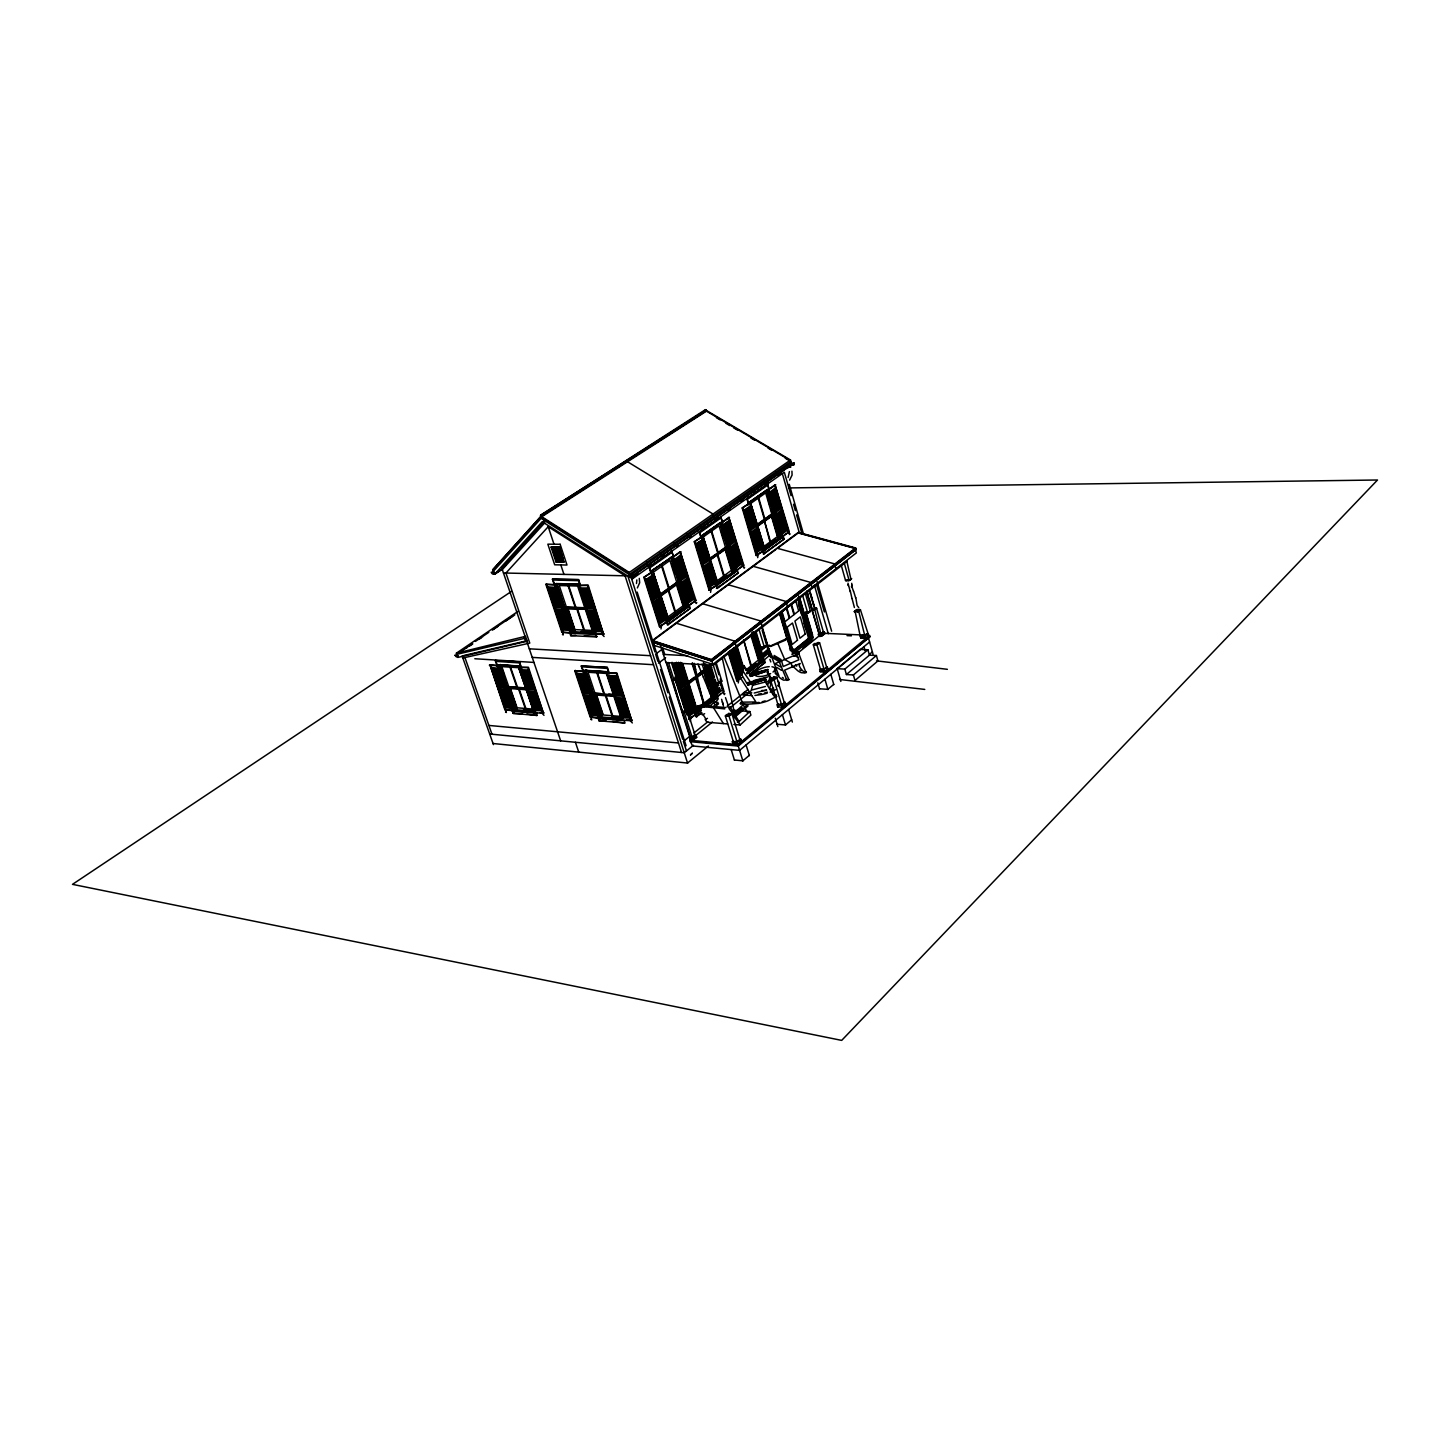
<?xml version="1.0" encoding="UTF-8"?>
<svg xmlns="http://www.w3.org/2000/svg" width="1450" height="1450" viewBox="0 0 1450 1450"><rect width="100%" height="100%" fill="white"/><g stroke="black" fill="none" stroke-linecap="round" stroke-linejoin="round"><path stroke-width="1.5" d="M777.653 704.247L777.599 706.857L782.311 707.219L785.809 704.319L785.211 702.344L781.459 704.464L777.653 704.247L777.599 706.857L778.505 706.585M810.568 603.581L809.789 601.496M818.416 634.647L818.561 633.596L824.379 632.182L824.814 633.686L821.606 636.278L818.851 636.151L818.416 634.647L821.171 634.774L824.379 632.182L823.437 631.638L824.814 633.686L822.204 633.868M689.747 738.34L695.202 735.059L696.725 737.198L693.046 740.171L690.236 739.917L689.747 738.34L692.538 738.576L696.236 735.603L693.426 735.368M809.354 599.285L809.716 601.243M812.054 609.199L810.768 604.251M855.627 597.799L853.579 591.165M847.978 583.172L850.117 591.02M678.473 689.529L678.944 690.998M612.553 721.393L624.769 723.006L624.388 720.36M609.634 718.874L598.216 718.548L599.013 720.795L624.769 723.006M595.153 630.134L596.53 636.931L593.412 625.911M596.53 636.931L570.702 635.644L569.886 633.324L581.341 633.287M526.857 714.034L537.044 715.466L536.645 712.911M515.131 710.844L512.394 711.153L513.119 713.382L537.044 715.466M771.744 680.576L769.714 688.261L774.119 694.967A2.972 2.646 15 0 1 775.496 694.749L776.439 694.967M776.838 696.435L767.811 700.876A53.306 47.922 16.9 0 1 758.785 703.377L746.188 704.283L740.334 703.703L740.914 702.289A4.404 3.915 16.5 0 1 741.766 702.162L755.903 701.963L739.047 675.754L741.893 666.275L743.941 665.641L749.722 674.141L767.811 669.519L768.083 671.803L766.941 672.093L769.877 677.259L767.829 684.944L764.875 679.742L766.017 679.452L765.763 680.412L765.491 678.092L747.257 682.732M767.811 669.519L749.451 675.084M740.334 703.703L743.342 703.087M751.807 692.81L744.539 692.484A4.35 3.879 16.5 0 0 743.705 692.611L742.871 694.967L751.789 695.565M765.219 679.053L746.967 683.693L741.421 674.178M743.669 666.583L743.941 665.641M741.947 674.957L744.176 667.362M675.392 679.814L674.993 678.799L684.436 708.597M854.394 607.496L852.056 598.542M636.496 583.516L636.84 579.909M850.498 591.836L851.966 598.542M850.244 590.893L850.353 591.963M690.454 718.819L690.889 716.971M723.532 692.484L720.143 680.993M661.726 624.624L661.001 628.956M723.387 705.86L721.629 699.317M680.231 551.653L672.274 557.543L687.463 606.444L695.982 600.409L680.231 551.653L695.347 601.913L696.199 603.508L696.779 602.548M637.366 587.939L639.668 582.755L639.269 578.351M665.858 620.473L668.015 624.787L666.764 622.304L668.722 620.854L652.5 570.339L668.722 620.854M668.015 624.787L690.2 608.402L689.493 606.009L668.396 620.836M715.14 584.241L717.224 588.446L738.322 572.841L737.107 570.484L717.551 584.64L702.489 535.123L720.233 522.653L735.295 571.826M788.129 477.539L789.398 471.612M789.597 480.131L792.081 475.093L791.936 471.159M761.939 549.641L763.987 553.918L784.069 539.056L783.417 536.808L780.825 538.022M692.194 704.084L696.181 716.753L701.945 712.856M715.176 702.308C725.145 693.263 707.546 701.51 705.407 706.44M749.795 674.685L765.129 662.469L764.494 660.185L746.678 673.597M853.452 591.219L851.875 586.616M540.759 516.726L540.723 515.04L706.15 410.078L706.458 411.147L541.774 516.726L540.723 515.04M540.379 515.566L705.498 409.607M864.689 636.84L865.433 638.254L868.623 635.626L868.079 633.704L860.231 636.133L860.774 638.054L865.433 638.254L858.599 610.831M814.936 643.329L816.169 644.126L817.329 642.586M859.216 609.399L860.412 609.725L868.079 633.704L864.889 636.351L860.231 636.133L854.974 610.704M820.156 671.658L824.162 670.426L824.832 671.93L828.168 669.175L826.736 667.072L824.017 669.266L820.356 669.048L820.156 671.658L824.832 671.93L816.966 644.942L817.691 643.999M814.048 643.818L813.323 644.761L821.044 671.386L824.688 671.604L824.035 669.302L827.606 667.217M771.146 678.509L770.385 679.506L777.889 704.501M850.298 579.638L847.434 579.928M781.55 704.772L774.064 679.742L774.826 678.745M851.005 579.529L846.873 561.368M772.089 678.002L772.433 678.944L774.88 678.183M737.18 742.491L737.724 744.213L741.385 741.186L740.751 739.156L736.854 741.403L732.341 741.766L732.957 743.796L737.724 744.213L729.06 716.228L729.857 715.194M809.716 612.118L810.441 611.175L805.366 593.63M820.845 633.813L814.737 609.308M726.16 714.904L725.362 715.938L733.247 741.385M766.434 646.283L767.213 645.304L766.162 645.558M806.091 612.516L807.233 613.223L808.357 611.809M727.121 714.379L727.429 715.394L729.93 714.614M721.031 682.134L721.828 681.119L716.228 662.922M693.046 740.171L684.364 712.675L685.161 711.678M676.262 679.198L677.059 678.183L672.039 662.306M714.977 706.676L713.726 708.071L723.405 723.586M502.153 569.361L494.595 574.309L492.638 569.904L540.542 516.689L628.684 572.877L630.17 577.535L791.754 464.381L790.504 459.994L706.349 410.459M493.181 571.499L541.086 518.375L629.228 574.562L790.957 461.589L785.229 458.218M494.595 574.309L542.191 521.71L630.17 577.535M560.661 740.841L501.772 567.983L544.276 521.076M502.316 569.578L544.819 522.743M681.536 752.496L625.077 575.795L548.209 526.713L505.941 573.04L529.776 643.093L462.84 657.992M733.736 716.209L735.077 714.995L730.238 707.165L728.933 708.47L734.787 716.3L747.493 704.627L748.001 705.969L734.479 717.406L738.412 722.154L749.813 711.515L750.901 715.104L740.153 724.964L733.881 724.456M812.181 609.816L815.063 608.42L813.885 606.825M704.627 713.708L702.253 714.832L697.722 706.077L701.419 704.972M682.461 712.186L685.361 709.902M819.576 669.719L824.035 669.302L824.832 671.93M716.536 705.624L718.548 703.776M737.361 722.082L738.648 720.868L735.803 716.191L734.479 717.406M727.592 723.931L706.911 722.227L705.153 719.454L707.473 718.348M732.268 714.759L743.651 704.338L747.493 704.627M734.534 714.632L742.146 707.564M713.146 706.857L718.04 702.434L714.27 702.144L709.485 706.458M777.798 704.211L777.001 704.881L781.731 705.226L785.211 702.344M854.974 680.503L877.921 660.928L876.416 655.527L869.42 655.164L846.401 674.54L844.842 669.103L867.916 649.781L869.42 655.164M846.401 674.54L853.397 674.975L876.416 655.527M762.791 656.506L768.319 651.884M763.081 657.629L768.953 653.007L762.192 630.406M705.353 664.1L715.829 697.867L720.36 694.043M715.829 697.867L724.094 691.541L720.197 678.908M754.217 632.689L763.298 660.674L770.476 654.639L762.156 626.744M749.306 755.377L742.835 760.815L734.407 759.999M791.664 719.762L785.483 724.946L777.109 724.257M833.732 684.382L827.841 689.33L819.522 688.786M869.565 654.258L872.393 651.884M715.285 691.251L719.635 687.608M715.647 692.447L720.016 688.804M762.102 654.186L767.612 649.564M716.01 693.626L720.378 689.982M762.446 655.346L767.956 650.724M716.318 694.768L722.481 689.91L719.889 681.536M714.179 687.699L718.548 684.056M760.706 649.528L763.461 647.226M714.542 688.877L718.91 685.252M761.051 650.688L766.579 646.084M714.923 690.073L717.822 687.644M840.837 681.409L837.176 668.668L860.285 649.401L867.916 649.781M869.601 641.969L739.609 750.357L692.592 745.971L689.765 740.298L737.851 744.666L869.638 635.299L870.018 636.641L738.286 746.079L690.218 741.693M713.074 684.128L715.992 681.717M713.436 685.324L716.354 682.896M713.817 686.502L716.717 684.092M712.331 681.754L715.249 679.343M712.711 682.95L715.611 680.521M733.899 743.506L732.957 743.796L733.011 741.113L732.341 741.766L737.089 742.201L740.751 739.156L739.699 739.047M710.482 675.809L713.418 673.398M710.862 676.987L713.781 674.576M711.225 678.183L714.143 675.772M711.606 679.379L714.524 676.969M709.376 672.22L712.312 669.809M709.757 673.416L712.675 671.006M710.119 674.612L713.037 672.202M708.017 667.997L711.298 665.604M708.524 669.592L711.805 667.199M708.633 669.827L711.569 667.435M709.014 671.024L711.932 668.631M707.709 666.819L710.645 664.426M708.379 745.989L687.536 763.044L493.036 743.506M631.819 720.759L616.903 673.036L606.227 673.054L621.706 720.161L631.819 720.759L616.359 673.452L606.227 673.054M615.706 697.341L622.104 717.877L630.134 718.112M726.414 715.72L725.362 715.938L729.06 716.228L731.942 713.908L740.442 741.476L741.385 741.186L739.844 738.993L740.442 741.476M771.436 679.271L770.385 679.506L774.064 679.742L776.819 677.513L784.903 704.609L785.809 704.319L784.323 702.181M814.356 644.525L813.323 644.761L816.966 644.942L819.594 642.821L827.279 669.447L828.168 669.175L826.736 667.072L827.279 669.447M857.911 611.737L860.412 609.725L856.787 609.598L854.286 611.61L857.911 611.737L856.714 611.411M693.481 745.264L684.255 752.749L489.683 734.008M693.517 737.271L695.819 737.488L695.202 735.059L696.725 737.198L692.937 739.79L690.236 739.917M819.214 635.861L821.461 635.97L823.944 633.94L823.437 631.638M791.899 654.421L793.513 652.826M799.331 597.618L811.257 638.58L813.232 637.239M804.152 644.96L807.65 642.151M793.241 653.896L813.196 637.837M802.883 648.096L812.852 640.066M695.003 736.074L712.476 721.991M729.93 707.89L750.882 690.998M793.911 656.197L820.718 634.647M794.546 649.654L810.061 637.094M794.673 649.89L808.683 638.653L811.021 638.761M810.568 637.112L808.393 638.381M792.189 652.754L809.644 638.707L797.826 598.016M690.399 735.803L683.403 741.439L686.448 750.973M693.897 732.993L707.872 721.737M727.103 706.277L748.073 689.384M810.985 638.761L812.906 637.221L806.037 613.549M623.464 697.722L629.862 718.33M696.181 716.753L701.147 712.802M750.701 673.289L765.129 662.469M608.474 675.283L614.927 695.982L622.938 696.145M696.834 710.699L700.441 707.963M703.721 705.226L712.494 698.393M747.674 670.299L756.048 663.792M696.29 712.149L713.509 698.465L704.464 669.338L697.504 674.739M747.221 671.676L760.326 661.254L751.734 632.653M697.522 712.258L700.966 709.503M704.356 706.766L714.741 698.556L703.467 662.414M746.768 673.036L761.54 661.327L753.039 633.161M692.466 703.939L695.764 714.397L700.604 710.301M695.764 714.397L701.202 710.482M706.168 706.531L717.804 697.359M747.384 673.706L764.494 660.185M696.145 709.467L711.479 697.305L703.377 671.223L695.402 677.422L703.576 703.576M745.554 670.263L758.386 660.094L750.683 634.502M717.877 683.639L721.828 681.119L720.777 681.355M763.389 647.733L767.213 645.304M806.744 613.531L810.441 611.175L809.39 611.447M848.141 580.87L851.694 578.623L850.661 578.894M682.569 712.53L687.246 710.391L695.819 737.488M812.272 610.142L816.549 608.221L823.944 633.94M616.232 675.591L622.684 696.344M782.039 534.162L787.785 529.975L781.604 509.748M735.694 570.938L743.796 565.192L728.842 517.396L721.303 522.979L735.694 570.938L743.796 565.192M781.55 537.171L789.289 531.697L775.043 484.808L767.902 490.118L781.55 537.171L789.289 531.697M688.804 681.482L694.024 677.422M688.533 682.116L704.029 670.099L702.126 664.028M690.889 680.92L687.898 683.258L694.242 703.431M687.445 684.037L690.925 681.337M694.405 678.636L705.842 670.589L688.46 684.092M775.732 549.604L652.736 640.737L654.222 645.395L712.874 664.354L856.334 552.921L855.083 548.444L800.309 533.546M713.164 665.369L847.144 561.222M687.971 603.309L694.314 598.669L687.463 577.644M735.875 566.714L741.566 562.31M781.423 531.86L786.824 527.673M736.183 567.874L742.219 563.47L735.712 542.844M781.749 533.038L787.151 528.851M687.463 606.444L695.982 600.409M652.301 640.519L711.406 659.605L855.591 547.955L856.026 549.532L711.896 661.182L652.862 642.259L652.301 640.519L798.334 532.404L855.591 547.955M711.533 661.164L856.026 549.532M780.046 527.147L785.465 522.979M535.195 691.342L527.691 690.943L534.416 710.518L541.883 710.717M686.883 599.684L692.882 595.044M734.806 563.107L740.497 558.721M780.39 528.326L785.809 524.157M687.264 600.898L693.263 596.276M735.168 564.304L740.859 559.918M780.734 529.504L786.136 525.317M543.478 713.255L528.452 667.29L518.502 667.326L534.107 712.729L543.478 713.255L527.891 667.689L518.502 667.326M687.644 602.131L693.644 597.491M735.513 565.518L741.222 561.114M781.079 530.682L786.48 526.495M779.013 523.595L784.432 519.444M685.741 596.004L691.759 591.382M534.107 712.729L518.846 666.003L499.09 664.752L514.841 711.062M733.718 559.501L739.428 555.114M779.357 524.773L784.776 520.623M686.122 597.219L692.139 592.597M734.081 560.697L739.79 556.329M779.701 525.951L785.121 521.801M686.502 598.451L692.52 593.829M734.443 561.911L740.134 557.525M621.905 719.562L601.297 717.804L585.836 670.607M600.862 718.366L585.256 670.299L606.535 671.676L622.358 719.979L606.245 671.876L585.673 670.734L586.688 669.991M673.126 680.666L677.059 678.183L675.283 678.074M777.998 520.043L783.417 515.892M684.599 592.325L690.617 587.703M732.631 555.894L738.34 551.526M778.342 521.239L783.761 517.07M690.998 588.936L684.98 593.539L688.079 604.143M732.993 557.09L738.702 552.722M778.668 522.417L784.106 518.266M685.361 594.772L691.378 590.15M733.356 558.304L739.065 553.918M731.199 551.072L736.908 546.704M776.964 516.49L782.402 512.357M683.457 588.627L689.493 584.042M731.543 552.269L737.271 547.901M777.309 517.686L782.728 513.536M683.838 589.86L689.874 585.256M731.906 553.483L737.633 549.115M777.653 518.864L783.072 514.714M684.219 591.092L690.236 586.489M732.268 554.679L737.996 550.311M730.111 547.447L736.056 542.844M682.316 584.948L688.351 580.344M730.474 548.644L736.201 544.294M776.276 514.134L781.949 509.748M682.696 586.162L688.732 581.577M730.836 549.858L736.546 545.508M776.62 515.312L782.058 511.179M683.077 587.395L689.112 582.809M599.013 720.795L606.118 720.849M535.159 691.07L541.611 710.917M680.92 580.58L687.318 576.013L680.431 554.824M729.187 544.403L734.933 540.053M775.061 509.947L780.517 505.832M681.554 582.483L687.826 577.644M729.513 545.581L735.585 541.231L729.024 520.459M775.406 511.143L780.843 507.011M681.935 583.716L687.971 579.13M775.696 512.303L781.496 508.171L775.261 487.798M603.581 634.303L588.192 585.111L577.463 585.474L593.431 634.049L603.581 634.303L587.631 585.51L577.463 585.474M679.832 576.901L685.886 572.333M728.099 540.759L733.845 536.428M774.028 506.394L779.484 502.28M680.213 578.133L686.267 573.566M728.462 541.974L734.207 537.642M774.373 507.573L779.828 503.458M520.659 669.483L527.166 689.403L534.633 689.548M680.594 579.384L686.629 574.798M728.824 543.188L734.57 538.856M774.717 508.769L780.173 504.654M658.481 663.176L665.623 657.774M678.673 573.203L684.744 568.654M727.012 537.134L732.757 532.803M587.214 610.486L593.811 631.656L601.859 631.62M772.995 502.824L778.451 498.709M679.053 574.436L685.125 569.886M727.374 538.349L733.12 534.017M773.339 504.02L778.795 499.906M679.434 575.668L685.506 571.119M727.737 539.563L733.482 535.231M773.684 505.198L779.139 501.084M677.531 569.487L683.603 564.938M725.924 533.491L731.67 529.178M771.962 499.253L777.418 495.157M593.431 634.049L604.124 633.886M677.911 570.72L683.983 566.171M726.287 534.706L732.033 530.392M772.306 500.449L777.762 496.335M678.292 571.971L684.364 567.403M726.649 535.92L732.395 531.606M772.651 501.627L778.106 497.531M676.371 565.772L682.442 561.241M724.837 529.848L730.601 525.534M770.929 495.664L776.384 491.586M676.751 567.022L682.823 562.473M725.199 531.062L730.963 526.749M771.273 496.861L776.729 492.782M677.15 568.255L683.204 563.706M725.562 532.277L731.326 527.963M771.618 498.057L777.073 493.961M662.777 648.784L655.599 654.149L657.901 661.363M675.211 562.056L681.301 557.525M723.731 526.205L729.513 521.909M769.877 492.094L775.605 487.78M675.609 563.289L681.681 558.757M724.094 527.419L729.876 523.124M770.222 493.29L775.714 489.194M675.99 564.539L682.062 560.008M724.474 528.634L730.238 524.32M770.566 494.486L776.058 490.39M721.303 522.979L729.531 517.378M674.449 559.573L680.775 554.824M767.902 490.118L775.75 484.771M527.854 669.755L534.361 689.747M674.83 560.806L680.92 556.293M723.26 524.755L729.386 520.459M723.369 524.972L729.151 520.695M652.862 642.259L711.823 660.946M672.274 557.543L680.938 551.653M798.189 532.984L777.472 548.336L834.892 563.959L835.001 565.554M688.696 719.109L698.084 712.729L682.769 663.774M698.084 712.729L689.348 719.182L671.803 663.719M579.746 587.739L586.398 609.054L594.464 608.964M586.924 610.704L594.989 610.613M668.577 620.219L686.339 607.151L670.824 557.815M717.732 584.042L734.606 571.608L719.871 523.232M764.44 549.641L780.517 537.823L766.506 490.372M702.489 535.123L717.877 584.64L716.01 586.018L737.633 570.539M765.056 549.949L756.229 555.531L742.183 507.971L750.484 502.516L765.056 549.949L749.994 501.646L764.603 550.221L762.827 551.544L783.417 536.808M667.29 622.376L689.493 606.009M586.869 682.841L581.287 666.003L607.369 667.417L609.453 673.779M667.199 624.751L690.2 608.402M716.409 588.428L738.304 572.877M763.189 553.9L784.051 539.11M682.787 711.859L679.688 703.431M688.587 713.654L695.293 708.706M737.361 677.821L740.896 675.501M688.967 714.85L695.674 709.902M728.48 653.642L736.781 680.847L740.116 678.401M689.294 715.992L696.326 711.08L688.007 685.669M736.781 680.847L742.436 677.222M718.167 580.054L731.398 570.357L724.909 548.771M763.062 547.103L777.381 536.591L771.219 515.421L766.017 519.154M669.882 617.519L684.092 607.061L686.339 607.151M718.692 581.486L727.302 575.287M763.842 548.299L776.493 539.11M768.536 545.327L771.853 542.88M667.344 620.165L685.107 607.097L677.947 584.042M716.499 584.006L733.392 571.59L725.979 546.904L719.164 551.816M763.226 549.623L779.284 537.805L770.82 508.678M687.064 708.851L693.789 703.921M735.984 673.162L742.382 668.468M687.445 710.047L694.169 705.117M736.346 674.341L742.744 669.646M687.826 711.261L694.55 706.313M736.709 675.519L741.512 671.984M688.206 712.457L694.931 707.509M737.071 676.697L741.856 673.162M685.941 705.262L692.665 700.332M734.914 669.628L741.312 664.952M686.321 706.458L693.046 701.528M735.277 670.806L741.675 666.112M686.702 707.654L693.426 702.724M735.621 671.984L742.037 667.29M684.418 700.441L691.161 695.529M733.464 664.916L739.881 660.239M684.799 701.655L691.541 696.743M733.827 666.094L740.243 661.418M685.179 702.851L691.904 697.939M734.189 667.272L740.606 662.596M685.56 704.048L692.284 699.136M734.552 668.45L740.968 663.774M513.173 713.4L522.526 713.672M581.287 666.003L607.369 667.417M682.896 695.638L689.638 690.726M732.033 660.203L738.449 655.527M683.276 696.834L690.019 691.94M732.395 661.381L738.811 656.705M683.657 698.048L690.399 693.136M732.739 662.559L739.174 657.883M684.037 699.244L690.78 694.332M733.102 663.737L739.536 659.061M499.688 665.043L515.257 710.536L517.251 709.086M681.373 690.816L688.134 685.923M730.582 655.472L737.017 650.814M681.754 692.013L688.514 687.119M730.945 656.651L737.379 651.993M682.134 693.227L688.895 688.333M731.308 657.829L737.742 653.171M682.515 694.423L689.257 689.529M731.67 659.007L738.104 654.349M587.54 587.776L594.174 609.163M660.783 596.113L678.709 583.208M757.426 526.459L773.611 514.786L758.205 525.154M680.032 686.557L686.793 681.681M729.586 651.304L734.425 647.824M680.412 687.771L687.173 682.896M729.749 652.862L736.509 648.222L742.817 668.994M729.857 653.098L736.31 648.44M680.739 688.949L687.826 684.092L681.101 662.704M730.22 654.276L736.654 649.618M681.246 690.562L688.333 685.705M661.164 593.558L677.295 581.939M710.645 557.942L715.756 554.263M757.861 523.957L772.252 513.608M660.874 594.138L676.842 582.646L669.936 560.479L653.859 571.826M710.391 558.486L725.562 547.574L719.019 525.824L703.739 536.609M757.462 524.61L771.871 514.224L765.673 492.891L751.154 503.15M663.339 593.123L666.438 590.893M709.757 559.7L723.079 550.094M659.768 596.077L670.516 588.338M674.105 585.764L677.676 583.172M722.934 550.565L709.322 560.371L727.356 548.136L726.341 548.118M678.872 682.932L685.651 678.056M679.271 684.146L686.031 679.271M679.651 685.361L686.412 680.467M577.789 584.114L594.138 633.904L577.789 584.114L556.401 583.571L572.533 633.07M677.349 678.092L684.128 673.217M677.73 679.307L684.509 674.431M678.111 680.503L684.889 675.646M678.491 681.717L685.27 676.86M593.648 633.505L572.967 632.508L557.036 583.861M675.809 673.235L682.606 668.377M676.189 674.449L682.986 669.592M676.588 675.664L683.367 670.806M676.969 676.878L683.748 672.021M508.642 687.771L507.79 688.369L526.894 689.801M674.268 668.377L681.083 663.538M674.667 669.592L681.464 664.752M675.048 670.806L681.844 665.949M675.428 672.021L682.225 667.163M570.702 635.644L575.686 635.372M673.126 664.716L676.534 662.306M599.285 718.384L584.368 671.296L574.726 670.734L590.241 717.224L599.285 718.384L583.77 671.713L574.726 670.734M673.507 665.931L678.618 662.306M673.888 667.145L680.702 662.324M499.543 665.133L518.846 666.003M572.967 632.508L575.016 631.058M584.132 694.768L590.513 715.031L597.744 715.702M498.945 671.078L495.302 660.602L519.499 661.907L521.674 668.269M652.5 570.339L671.477 557.217L687.046 607.369M749.994 501.646L767.159 489.774L781.169 538.022M650.851 571.753L673.434 555.839L671.676 551.272L674.957 561.857M700.93 536.446L722.39 521.329L720.704 516.871L722.644 523.323M671.024 557.833L651.739 570.539M720.088 523.232L702.924 535.34M750.411 501.863L766.724 490.354M631.747 579.293L784.323 472.211L791.066 495.701M651.086 573.548L649.056 567.149L672.021 551.272M701.129 538.222L699.226 531.933L721.049 516.871M747.221 498.492L767.648 484.155L768.917 488.541L748.526 502.914L746.877 498.492L748.762 504.89M649.673 567.983L672.274 552.106M699.806 532.766L721.284 517.686M747.457 499.289L767.884 484.952M630.261 575.433L633.65 575.505A2.356 1.541 55 0 1 632.617 577.589A2.302 1.504 55 0 1 630.297 575.414L790.848 463.13L794.183 463.058A2.175 1.559 55.1 0 1 793.059 465.069A2.121 1.522 55.1 0 1 790.812 463.148A2.175 1.559 55.1 0 0 793.059 465.069A2.121 1.522 55.1 0 0 794.111 463.076L633.65 575.505A2.302 1.504 55 0 1 632.635 577.517A2.356 1.541 55 0 1 630.206 575.433L629.844 574.164M526.006 641.498L527.147 640.701L525.099 636.423L456.369 653.207L457.874 657.43L526.006 641.498L523.939 637.221M628.684 572.877L790.504 459.994M576.864 673.018L583.299 693.426L590.531 694.024M591.056 695.601L597.454 715.919M524.556 637.257L525.697 636.459M566.207 608.221L565.337 608.837L586.888 609.018L568.273 608.311M495.302 660.602L519.499 661.907M577.553 584.549L556.891 583.951M660.076 623.572L667.308 618.86L660.294 597.581M709.086 590.222L718.312 584.386L702.978 536.029L694.278 541.756L709.086 590.222L715.956 585.528M659.478 626.744L669.139 620.618L652.989 571.282L643.836 577.317L659.478 626.744L666.692 621.796M578.296 579.855L579.783 584.386L553.9 583.679L552.414 579.184L578.586 579.638L580.653 585.963M756.809 552.504L763.407 548.227L757.081 527.764M658.952 619.911L665.876 615.181M709.358 585.963L715.938 581.468M659.351 621.144L666.257 616.413M583.806 673.761L590.241 694.242M709.666 587.141L716.572 582.646L709.92 561.784M756.229 555.531L764.422 549.912M659.75 622.394L666.656 617.664M657.394 614.963L664.317 610.251M707.872 581.124L714.469 576.629M755.812 548.97L762.102 544.692M657.793 616.196L664.716 611.483M708.252 582.338L714.832 577.843M756.157 550.166L762.446 545.889M658.173 617.446L665.097 612.716M708.615 583.553L715.213 579.039M756.519 551.362L762.791 547.067M658.572 618.679L665.496 613.948M708.996 584.749L715.575 580.254M456.369 653.207L518.194 611.229M460.52 651.539L472.029 643.709M475.419 641.408L480.476 637.964A2.084 1.251 55.5 0 0 480.693 638.453M483.811 635.698L488.813 632.309M493.798 628.919L512.539 616.178M460.52 651.775L468.006 646.682M479.243 639.051L482.995 636.514M492.347 630.152L497.966 626.327M505.47 621.234L514.822 614.873M469.401 646.174L472.809 643.891M706.386 576.248L713.001 571.771M505.434 707.673L511.85 708.506M754.399 544.203L760.688 539.944M656.216 611.229L663.158 606.535M706.766 577.463L713.364 572.986M754.761 545.399L761.051 541.122M656.614 612.48L663.538 607.768M707.129 578.677L713.726 574.2M513.898 710.681L504.963 709.993L489.937 664.789L498.274 665.695L513.898 710.681L507.645 709.866M755.106 546.596L761.395 542.318M656.995 613.713L663.937 609M707.509 579.891L714.107 575.414M755.45 547.792L761.739 543.514M654.639 606.263L661.599 601.569M705.28 572.605L711.877 568.128M753.347 540.632L759.637 536.373M655.037 607.514L661.979 602.819M705.643 573.819L712.258 569.342M753.692 541.829L759.999 537.551M655.436 608.746L662.378 604.052M706.023 575.034L712.621 570.557M754.054 543.025L760.344 538.748M655.817 609.997L662.759 605.284M552.414 579.184L578.586 579.638M703.776 567.711L710.409 563.252M653.352 602.276L660.62 597.618M751.934 535.847L758.241 531.588M653.461 602.529L660.421 597.853M704.156 568.944L710.772 564.467M752.278 537.044L758.586 532.784M653.859 603.78L660.819 599.086M704.537 570.158L711.153 565.699M752.641 538.24L758.948 533.981M654.258 605.031L661.2 600.336M704.899 571.373L711.515 566.914M752.985 539.436L759.293 535.177M702.471 563.416L709.104 558.975M652.083 598.143L659.043 593.467M750.864 532.259L757.408 527.782M702.797 564.612L709.757 560.189L703.033 539.164M652.482 599.394L659.442 594.717M751.227 533.455L757.534 529.214M703.413 566.497L710.246 561.803M652.826 600.608L660.094 595.95L653.044 574.508M751.571 534.651L757.897 530.392M563.76 562.092L559.428 546.777L551.072 547.085L555.984 561.966L563.76 562.092L559.428 546.777M650.506 593.159L657.484 588.501M749.269 526.839L755.595 522.616M701.347 559.754L707.999 555.314M650.905 594.409L657.865 589.733M749.632 528.036L755.957 523.812M701.728 560.969L708.361 556.528M749.976 529.232L756.302 525.009M651.286 595.66L658.264 590.984M702.09 562.201L708.724 557.761M750.284 530.41L756.936 526.187L750.556 505.561M651.684 596.911L658.644 592.234M511.415 591.437L72.5 884.355L841.689 1040.393L1377.5 480.004L788.582 487.925M555.984 561.966L564.34 561.694M699.861 554.861L706.513 550.42M748.2 523.232L754.544 519.009M649.31 589.407L656.306 584.749M700.223 556.075L706.875 551.653M748.562 524.447L754.888 520.206M498.184 686.829L504.582 687.608M649.709 590.658L656.687 585.999M700.604 557.308L707.256 552.867M748.925 525.643L755.251 521.402M650.107 591.908L657.086 587.25M505.108 689.112L511.542 708.706M700.984 558.522L707.618 554.081M746.786 518.429L753.13 514.206M647.733 584.404L654.729 579.746M698.737 551.163L705.389 546.741M648.132 585.655L655.128 580.997M747.149 519.626L753.493 515.421M699.099 552.396L705.751 547.973M648.531 586.906L655.509 582.248M747.493 520.84L753.837 516.617M699.48 553.628L706.132 549.206M747.856 522.036L754.199 517.813M498.709 688.351L505.144 689.366M648.929 588.156L655.908 583.498M555.531 609.091L562.129 629.971L569.379 630.369M697.232 546.251L703.903 541.847M646.537 580.634L653.551 575.994M745.717 514.822L752.079 510.599M697.613 547.484L704.265 543.079M646.936 581.885L653.932 577.245M746.079 516.019L752.423 511.814M697.976 548.716L704.646 544.294M570.938 633.07L555.549 584.549L545.871 584.35L561.875 632.272L570.938 633.07L554.933 584.948L545.871 584.35M746.424 517.215L752.786 513.01M647.334 583.136L654.331 578.496M698.356 549.949L705.008 545.526M744.303 509.983L750.864 505.579M643.836 577.317L653.642 571.318M744.647 511.198L751.009 506.993M561.875 632.272L571.536 632.671M696.362 543.569L703.359 539.164M696.471 543.804L703.159 539.382M745.01 512.394L751.372 508.207M696.852 545.019L703.522 540.614M646.138 579.384L653.37 574.526M745.354 513.608L751.716 509.403M497.803 668.069L504.292 687.808M742.183 507.971L751.136 502.534M694.278 541.756L703.631 536.047M491.387 667.362L497.839 668.305M498.274 665.695L489.321 665.169M501.772 567.983L505.561 565.5M494.142 574.291L501.7 569.361M492.638 569.904L541.14 516.309L705.842 410.785L790.014 460.339M548.046 586.652L554.697 607.677L561.947 608.021M562.473 609.634L569.071 630.569M649.183 447.198L705.461 411.202L705.135 410.114M541.394 515.566L706.15 410.078M616.993 467.879L620.817 465.432M673.507 431.665L677.277 429.254M694.188 418.416L699.824 414.809M601.859 477.521L541.14 516.309L629.264 572.46M554.987 587.123L561.639 608.221M672.474 680.666L675.066 679.017M856.515 609.852C853.216 612.48 862.079 609.562 857.367 609.58M775.605 689.674L770.113 692.139M851.368 586.906L852.183 585.166M775.188 673.362L780.39 678.256A52.273 14.083 67 0 0 783.834 680.195L788.945 679.651L784.577 670.172L800.164 663.502C795.524 665.858 809.716 678.002 805.094 670.353L798.642 653.225M779.139 660.421L779.592 661.816L781.55 660.982L783.217 666.493L798.805 659.822L796.684 654.059L799.095 653.497L798.642 652.101L791.501 648.023L787.64 638.199L769.823 646.229L769.424 645.214L767.485 646.048L772.143 656.27L779.139 660.421L781.097 659.587L774.082 655.436M798.642 652.101L796.702 652.917L789.561 648.839M780.299 660.276L778.342 661.109L772.723 657.774M768.264 646.428L770.204 645.594M785.701 639.015L787.64 638.199M770.548 646.501L786.063 639.903M730.963 714.306L731.942 713.908L730.709 713.509M775.877 677.893L776.819 677.513L775.587 677.132M686.267 710.808L687.246 710.391L686.049 710.011M709.576 664.97L715.213 683.168L719.925 683.004M818.688 643.184L819.594 642.821L818.362 642.477M716.209 682.769L715.213 683.168L716.463 683.548M755.994 631.421L760.743 647.298L765.382 647.117M672.347 680.322L675.138 680.05M761.703 646.936L760.743 647.298L761.975 647.661M805.04 612.788L804.134 613.132L808.701 612.915M815.679 608.547L816.549 608.221L815.371 607.894M841.29 565.428L845.549 580.526L850.044 580.29M846.401 580.199L845.549 580.526L846.746 580.852M741.077 671.876L743.071 671.151L752.659 685.306L768.862 681.083L770.748 684.4M860.774 638.054L865.269 637.946L864.889 636.351M867.734 635.897L868.623 635.626L867.227 633.541M739.047 675.754L741.131 675.138M768.047 676.86L754 680.521L751.299 690.127L765.455 686.448M754.181 693.046L766.524 689.964M854.286 611.61L855.319 611.374M456.768 654.331L524.9 638.272M675.482 681.029L677.349 684.98M463.982 655.472L527.147 640.701M676.062 678.419L677.059 678.183M774.191 677.059L773.14 677.277L776.819 677.513M729.296 713.4L728.244 713.599L731.942 713.908M758.332 694.151L761.431 693.662M759.057 702.398L752.786 703.214M785.338 626.436L785.719 624.841L784.867 625.748M754.942 695.438L761.159 694.623A52.834 47.596 16.8 0 0 767.213 693.136M763.099 647.498L765.092 645.921M773.684 677.313L775.224 677.748M728.77 713.672L730.293 714.143M806.454 672.111L804.279 672.129M804.514 672.945L801.288 672.691A52.146 14.5 67 0 1 797.79 670.788L792.498 665.949M788.945 679.651L785.773 679.361M769.769 491.876L776.04 512.303M790.467 461.934L790.848 463.13M776.167 513.88L782.384 534.162M775.986 472.048L776.366 473.244A2.139 1.522 55.1 0 0 778.577 475.165A2.139 1.522 55.1 0 0 779.665 473.189L779.719 473.189M559.174 548.245L552.069 548.154M559.573 549.496L552.486 549.405M559.99 550.728L552.903 550.638M560.407 551.979L553.302 551.888M560.806 553.229L553.719 553.121M561.222 554.462L554.136 554.371M561.621 555.713L554.534 555.604M763.86 480.548L764.222 481.744A2.139 1.522 55.1 0 0 766.434 483.684A2.139 1.522 55.1 0 0 767.521 481.69L767.576 481.69M562.038 556.945L554.951 556.836M562.455 558.196L555.35 558.087M562.854 559.428L555.767 559.319M767.648 484.155L769.153 490.499M563.271 560.679L556.184 560.552M751.499 489.157L751.897 490.372A2.157 1.522 55.1 0 0 754.127 492.311A2.157 1.522 55.1 0 0 755.214 490.317L755.251 490.317M739.011 497.876L739.409 499.09A2.175 1.522 55.1 0 0 741.657 501.066A2.175 1.522 55.1 0 0 742.744 499.054L742.781 499.054M729.984 547.194L736.528 567.874M726.359 506.721L726.758 507.935A2.193 1.522 55.1 0 0 729.024 509.929A2.193 1.522 55.1 0 0 730.093 507.917L730.129 507.917M674.341 559.338L681.264 580.58M717.279 516.907L717.315 516.907A2.211 1.522 55.1 0 1 716.209 518.901A2.211 1.522 55.1 0 1 713.944 516.907M713.889 518.556L713.037 514.025L627.542 461.752M700.531 524.755L700.948 526.006A2.211 1.504 55 0 0 703.232 528.018A2.211 1.504 55 0 0 704.283 526.006L704.319 526.006M681.428 582.229L688.315 603.309M687.336 533.963L687.771 535.213A2.229 1.504 55 0 0 690.055 537.243A2.229 1.504 55 0 0 691.106 535.231L691.143 535.231M579.456 587.939L587.576 588.029M778.124 537.805L780.517 537.823M778.143 538.004L776.656 531.733M580.181 589.226L587.975 589.28M580.598 590.458L588.392 590.513M580.997 591.691L588.791 591.745M581.396 592.923L589.189 592.996M581.812 594.156L589.588 594.228M582.211 595.388L590.005 595.461M582.61 596.621L590.404 596.693M673.978 543.315L674.413 544.566A2.248 1.504 55 0 0 676.715 546.614A2.248 1.504 55 0 0 677.748 544.584L677.784 544.584M583.009 597.853L590.803 597.926M583.426 599.086L591.201 599.158M583.824 600.318L591.618 600.391M551.072 547.085L559.247 547.194L563.216 559.265M764.603 550.221L780.879 538.022L766.814 489.792M584.223 601.551L592.017 601.623M584.622 602.783L592.416 602.856M585.039 603.998L592.814 604.088M660.421 552.776L660.856 554.027A2.266 1.504 55 0 0 663.176 556.111A2.266 1.504 55 0 0 664.209 554.081L664.245 554.081M585.438 605.23L593.231 605.321M585.836 606.463L593.63 606.553M586.235 607.677L594.029 607.786M587.25 610.776L595.044 610.885M587.649 611.991L595.442 612.118M588.066 613.223L595.841 613.332M646.682 562.382L647.117 563.651A2.284 1.504 55 0 0 649.437 565.736A2.284 1.504 55 0 0 650.47 563.706L650.506 563.706M588.464 614.438L596.24 614.564M588.863 615.67L596.639 615.797M589.262 616.884L597.037 617.011M563.887 561.277L556.764 561.168L552.124 547.103M589.661 618.099L597.454 618.244M590.059 619.331L597.853 619.476M590.458 620.546L598.252 620.691M590.857 621.778L598.651 621.923M732.196 571.572L734.606 571.608M591.274 622.993L599.049 623.138M591.673 624.207L599.448 624.37M592.071 625.421L599.847 625.584M592.47 626.654L600.246 626.817M592.869 627.868L600.644 628.031M593.268 629.082L601.043 629.246M755.686 632.907L763.443 657.647M503.476 572.986L627.796 575.868L687.608 763.28M593.666 630.297L601.442 630.478M811.058 584.096L810.931 582.483L753.202 566.316M744.194 509.766L750.611 530.428M552.686 580L578.568 580.671M577.68 586.036L559.247 585.528L566.479 607.351L584.912 608.039M770.476 654.639L761.866 627.433M786.462 603.146L786.317 601.533L728.263 584.767M814.791 608.148L816.549 608.221M750.756 532.005L757.136 552.522M683.983 607.242L677.839 586.398M565.808 607.006L584.423 607.713M520.387 669.683L527.909 670.009M521.094 670.879L528.308 671.151M521.493 672.021L528.688 672.311M608.202 675.501L616.268 675.845M761.178 622.721L761.033 621.107L702.67 603.744M521.891 673.181L529.087 673.471M608.909 676.733L616.667 677.041M522.272 674.322L529.486 674.631M609.29 677.929L617.066 678.256M522.671 675.482L529.884 675.772M609.689 679.126L617.446 679.452M523.069 676.624L530.283 676.933M610.088 680.322L617.845 680.648M523.468 677.784L530.664 678.092M610.468 681.518L618.226 681.844M523.867 678.926L531.062 679.234M610.867 682.714L618.624 683.041M524.248 680.086L531.461 680.394M611.248 683.911L619.023 684.237M822.476 633.233L862.895 635.009M847.018 635.626L851.404 635.825M870.018 636.641L738.05 745.318L729.096 744.502M752.079 633.831L753.094 633.868L736.564 646.718L743.143 668.214M524.646 681.228L531.86 681.536M611.646 685.089L619.404 685.433M525.045 682.37L532.241 682.696M612.045 686.285L619.803 686.629M525.444 683.53L532.639 683.838M612.426 687.481L620.183 687.826M525.824 684.672L533.038 684.998M612.824 688.678L620.582 689.022M593.34 630.478L574.943 629.608L567.766 607.967M526.223 685.814L533.419 686.14M613.205 689.856L620.963 690.218M526.622 686.956L533.817 687.3M613.604 691.052L621.361 691.414M527.021 688.116L534.216 688.442M614.002 692.248L621.76 692.611M583.281 631.457L593.612 631.946M581.069 631.457L593.467 632.055M594.681 632.762L574.019 631.765L566.479 609.072M593.847 634.103L596.131 634.23M569.904 633.251L595.732 634.502M614.383 693.444L622.141 693.807M614.782 694.623L622.539 695.003M528.398 692.139L535.594 692.484M735.168 642.857L735.023 641.226L676.353 623.228M584.296 635.807L597.219 636.441M528.797 693.281L535.993 693.626M615.434 697.559L623.518 697.994M529.178 694.423L536.373 694.786M616.141 698.809L623.899 699.19M529.576 695.565L536.772 695.928M616.54 699.987L624.298 700.368M529.957 696.707L537.171 697.069M616.921 701.184L624.678 701.564M530.356 697.849L537.551 698.211M617.319 702.362L625.077 702.761M530.754 698.991L537.95 699.353M617.7 703.54L625.457 703.939M531.135 700.132L538.349 700.495M618.099 704.736L625.838 705.135M531.534 701.274L538.729 701.655M618.479 705.914L626.237 706.313M703.286 566.243L709.993 587.159M531.933 702.416L539.128 702.797M618.878 707.092L626.618 707.509M532.313 703.558L539.509 703.939M619.259 708.289L627.016 708.688M532.712 704.682L539.908 705.081M619.639 709.467L627.397 709.884M533.092 705.824L540.288 706.222M620.038 710.645L627.778 711.062M533.491 706.966L540.687 707.364M620.419 711.823L628.176 712.258M533.872 708.107L541.067 708.506M620.817 713.019L628.557 713.436M534.271 709.249L541.466 709.648M621.198 714.197L628.956 714.632M663.375 654.403L687.662 655.763M759.147 661.182L761.54 661.327M529.322 648.821L650.597 655.708M621.579 715.376L629.336 715.811M621.978 716.554L629.717 716.989M540.27 712.639L544.022 712.838M837.176 668.668L844.842 669.103M626.291 719.979L632.345 720.324M646.029 579.148L653.153 600.644M532.241 657.394L653.479 664.716M455.028 655.273L457.837 655.436M839.586 679.47L924.774 689.421M474.821 658.735L533.944 662.433M495.574 661.363L519.481 662.886M581.541 666.801L607.351 668.432M496.77 664.807L520.659 666.347M582.737 670.353L608.529 672.039L607.097 667.634M606.39 673.452L588.011 672.256L595.026 693.426L613.404 694.786M547.737 586.851L555.024 587.377M548.499 588.12L555.441 588.591M548.897 589.353L555.839 589.824M549.296 590.567L556.256 591.038M549.713 591.781L556.655 592.252M550.112 592.996L557.054 593.485M550.511 594.21L557.471 594.699M550.928 595.424L557.869 595.914M551.326 596.639L558.268 597.128M551.743 597.853L558.685 598.342M552.142 599.067L559.084 599.575M552.541 600.282L559.482 600.789M712.331 698.374L714.741 698.556M552.939 601.478L559.899 602.004M553.356 602.692L560.298 603.218M553.755 603.907L560.697 604.433M508.243 686.629L523.106 687.735M600.518 693.481L594.337 693.028L602.312 717.043L622.902 718.783M608.764 694.097L614.963 694.55M522.997 688.514L518.284 688.152L525.281 708.47M600.681 694.296L596.276 693.97L603.236 714.977L621.579 716.499L619.494 710.156M512.883 688.097L523.504 688.877M600.916 694.659L593.884 694.84L614.51 696.381M609.163 695.275L613.278 695.583M554.154 605.121L561.114 605.647M554.571 606.336L561.513 606.861M727.773 706.984L730.238 707.165M701.873 705.679L726.015 707.509M697.722 706.077L724.764 708.905M733.084 710.228L749.813 711.515M555.223 609.29L562.528 609.906M555.984 610.577L562.926 611.121M556.383 611.791L563.325 612.335M685.469 710.246L687.246 710.391M556.782 612.987L563.724 613.549M557.181 614.202L564.141 614.746M557.597 615.398L564.539 615.96M557.996 616.612L564.938 617.174M558.395 617.809L565.337 618.389M558.794 619.023L565.736 619.585M559.192 620.219L566.153 620.799M559.609 621.416L566.551 621.996M532.059 709.032L517.106 707.781L510.092 687.554M525.734 709.793L534.234 710.5M619.766 717.678L611.519 716.989L619.621 717.786M523.486 709.721L534.089 710.609M560.008 622.63L566.95 623.21M560.407 623.826L567.349 624.424M560.806 625.022L567.748 625.621M535.376 711.406L516.272 709.793L508.968 688.75M515.257 710.536L534.379 712.113M523.885 711.588L515.094 710.881L499.126 664.734M530.41 712.186L534.814 712.53M613.857 719.254L622.376 719.943M512.394 711.153L536.264 713.183M598.234 718.457L624.007 720.65M561.204 626.237L568.146 626.835M561.603 627.433L568.545 628.031M562.002 628.629L568.944 629.228M697.74 741.639L706.694 742.454M713.418 743.071L722.372 743.886M488.886 725.435L678.491 742.962M672.619 663.266L681.065 688.986M576.556 673.217L583.842 674.014M577.299 674.431L584.223 675.192M577.68 675.609L584.622 676.371M578.079 676.806L585.021 677.567M578.478 677.984L585.419 678.745M491.822 668.74L498.238 669.447M578.858 679.162L585.8 679.923M492.221 669.882L498.619 670.589M579.257 680.34L586.199 681.101M492.619 671.024L499.017 671.731M579.656 681.518L586.597 682.279M493.018 672.147L499.416 672.873M580.036 682.696L586.978 683.476M493.417 673.289L499.815 674.014M580.435 683.874L587.377 684.654M493.816 674.431L500.214 675.156M580.834 685.034L587.776 685.832M494.196 675.555L500.612 676.28M581.214 686.213L588.156 687.01M494.595 676.697L500.993 677.422M581.613 687.391L588.555 688.188M494.994 677.821L501.392 678.564M582.012 688.569L588.936 689.366M495.392 678.963L501.791 679.706M582.393 689.747L589.334 690.544M495.791 680.086L502.189 680.829M582.791 690.925L589.733 691.722M496.172 681.228L502.588 681.971M583.19 692.085L590.114 692.901M496.571 682.352L502.969 683.113M496.969 683.494L503.368 684.237M497.368 684.618L503.766 685.379M583.824 694.985L591.111 695.855M497.749 685.759L504.165 686.521M584.549 696.217L591.491 697.033M584.948 697.377L591.89 698.211M876.525 660.856L947.376 669.32M585.347 698.556L592.271 699.389M585.728 699.716L592.669 700.567M499.144 689.729L505.543 690.508M586.126 700.894L593.05 701.728M499.543 690.853L505.941 691.632M586.507 702.072L593.449 702.906M499.924 691.994L506.322 692.774M586.906 703.232L593.829 704.084M500.323 693.118L506.721 693.897M587.286 704.392L594.228 705.244M500.721 694.242L507.119 695.021M587.685 705.57L594.609 706.422M501.102 695.366L507.518 696.163M588.066 706.73L595.007 707.6M501.501 696.489L507.899 697.287M588.464 707.908L595.388 708.76M501.899 697.631L508.298 698.411M588.845 709.068L595.787 709.938M502.28 698.755L508.696 699.553M589.244 710.228L596.168 711.098M502.679 699.879L509.077 700.676M589.624 711.406L596.566 712.276M503.077 701.002L509.476 701.8M590.005 712.566L596.947 713.436M503.458 702.126L509.856 702.942M590.404 713.726L597.346 714.614M503.857 703.25L510.255 704.066M504.237 704.374L510.654 705.189M743.143 694.006L745.844 694.351M504.636 705.498L511.034 706.313M592.651 717.043L599.883 717.967M505.035 706.621L511.433 707.437M778.07 686.086L779.139 686.575M800.563 533.364L855.699 548.372L711.497 659.931L652.446 640.936M812.87 609.87L814.03 610.196M804.134 613.132L805.348 613.477M815.752 644.597L816.966 644.942M719.689 681.736L719.272 683.041L716.989 682.877M772.85 679.361L774.064 679.742M727.827 715.829L729.06 716.228M683.149 712.294L684.364 712.675M777.581 642.948L784.704 659.496L791.029 663.158L792.371 666.837M855.808 597.654L857.131 605.52L858.744 607.604M776.439 696.091L775.243 695.71A2.972 2.646 15 0 0 773.883 695.946L764.603 680.702M798.08 657.466L794.382 655.382L775.025 663.647L780.463 666.837M792.081 649.528L797.826 652.808L795.887 653.624L790.159 650.343M807.052 590.875L807.994 594.699M716.391 417.673L720.215 419.92M725.942 423.291L729.767 425.557M733.591 427.804L737.416 430.052M750.81 437.936L754.634 440.184M768.011 448.068L771.835 450.334M774.662 656.941L778.414 659.17M776.729 667.399L781.496 670.317M681.899 699.244L679.271 691.777M763.298 551.544L764.023 553.864M716.481 586.036L717.243 588.392M696.236 714.433L697.015 716.771M795.397 664.897L796.684 666.148M774.826 671.749L778.922 675.754L767.485 646.048M774.554 669.447L775.75 670.951M758.332 553.519L757.679 557.634M703.286 714.923L706.186 719.526M734.787 716.3L735.531 717.496M738.412 722.154L740.153 724.964M767.195 671.151L772.651 680.757M831.629 631.203L817.111 581.595M851.766 585.129L851.748 583.281M847.869 584.803L848.359 585.728M744.956 707.781L747.457 712.639M821.461 635.97L820.827 633.741M506.304 709.412L505.416 709.322M505.506 712.059L506.394 712.512L489.937 664.789M786.987 680.485L779.139 661.562M690.2 721.266L690.635 719.418M591.727 716.626L590.766 716.536M590.803 719.363L591.745 719.853L575.324 670.335M563.343 631.566C560.86 629.028 564.974 636.985 562.437 634.466M814.012 605.592L812.779 601.841M695.003 600.119L694.169 600.717M738.92 678.799L738.249 682.968M711.261 588.174L710.572 592.379M697.976 664.028L698.972 666.656M699.063 666.656L702.036 673.924M702.308 674.576L703.304 677.204M703.395 677.204L706.349 684.418M706.621 685.089L707.6 687.699M707.691 687.699L709.558 692.266M710.627 694.876L709.485 692.266M710.899 695.529L713.835 702.688M714.379 703.993L713.744 702.688M723.786 656.379L743.886 706.204M786.861 637.837L790.903 648.15M782.184 706.857L781.731 705.226M769.859 659.424L770.802 661.943M465.142 658.137L491.985 734.226M462.115 655.908L493.435 744.611M510.545 690.236L517.106 709.177M509.82 688.478L517.088 709.431M500.54 664.444L504.219 675.048M495.592 660.403L513.844 712.929M506.956 694.115L510.599 704.591M518.882 688.206L525.879 708.524M510.563 667.181L517.632 687.662M509.965 667.145L517.034 687.626M519.209 662.106L524.302 676.933M530.827 695.982L535.92 710.79M528.09 690.182L531.733 700.785M518.556 666.202L534.543 712.729M575.414 742.273L578.822 752.351M546.487 583.951L561.784 629.789M556.438 583.534L572.786 632.889M585.256 670.299L601.097 718.167M552.704 578.985L565.156 616.431M569.306 628.919L571.391 635.154M581.577 665.804L592.706 699.335M596.893 711.914L599.684 720.287M563.162 611.537L570.303 632.961M596.548 711.932L598.632 718.167M577.263 608.329L584.423 630.061M605.737 694.677L612.697 715.756M583.77 630.025L576.611 608.293L586.181 608.656L590.73 622.539M605.085 694.623L612.045 715.702M568.744 585.8L575.976 607.713M597.491 672.873L604.505 694.133M568.11 585.782L575.342 607.695M596.838 672.836L603.853 694.079M548.209 526.713L553.991 544.221M560.824 564.92L563.959 574.436M551.653 546.686L556.582 561.567M567.312 607.659L575.124 631.239M600.608 708.144L602.674 714.379M568.726 612.081L574.871 631.167M596.186 694.912L602.475 714.397M567.022 607.876L574.834 631.439M596.204 695.873L602.403 714.578M812.236 599.267L811.257 596.204M612.244 682.243L615.706 692.846M581.142 588.537L583.879 596.838M610.595 678.328L615.416 693.046M594.717 610.812L601.587 631.838M662.704 648.059L664.734 654.476M672.909 680.412L679.597 703.178M666.692 662.451L691.414 740.424M666.166 662.414L690.907 740.388M660.439 645.141L665.967 662.577L713.291 665.188L718.928 683.403M637.166 592.089L686.086 745.735M630.678 575.922L654.929 652.011M660.493 669.519L667.906 692.774M669.266 697.015L682.732 739.319M725.507 697.649L728.045 704.936M653.678 602.294L660.403 623.609M681.572 690.599L689.62 716.028M644.489 577.354L660.131 626.799M675.881 678.582L685.324 708.434M674.957 677.059L686.956 714.959M668.468 662.541L674.141 680.431M682.007 663.031L697.668 712.893L682.062 663.756M662.143 601.388L667.199 617.482L683.041 605.846L676.207 583.861L667.979 589.787L674.884 611.846M649.401 567.149L652.174 575.958M658.155 594.917L659.478 599.14M683.893 676.715L685.868 682.986M683.548 676.624L685.542 682.968M737.089 742.201L737.724 744.213M662.215 565.917L669.175 588.174M692.52 662.904L696.58 675.881M661.653 566.316L668.613 588.573M691.976 663.321L696.036 676.298M668.541 589.389L675.428 611.447M695.946 677.005L704.12 703.141M722.39 701.764L722.988 704.12M707.654 665.659L708.379 668.015M708.869 669.61L716.681 694.786M678.89 574.544L682.171 585.111M672.981 557.543L688.152 606.463M706.041 664.118L716.518 697.903M704.718 664.281L715.43 698.755L704.374 664.263M731.181 749.577L734.479 760.235M671.132 557.217L686.756 607.351M671.767 564.141L674.395 572.605M704.011 670.571L708.706 685.651M710.047 689.946L712.041 696.417M677.585 586.108L684.092 607.061M704.084 671.35L707.328 681.754M709.684 689.892L711.714 696.381M781.496 704.537L782.311 707.219M715.647 664.191L718.892 674.703M723.713 693.082L724.311 694.586L724.891 693.626M711.37 659.514L712.874 664.354M737.851 744.666L742.908 761.051M746.097 744.938L749.378 755.613M864.653 635.698L865.433 638.254M699.571 531.951L702.906 542.916M705.534 551.544L707.491 557.996M711.424 570.938L713.4 577.408M735.73 650.832L737.669 657.213M696.689 543.569L703.123 564.63M730.075 652.881L737.688 677.857M694.912 541.793L709.739 590.277M728.48 651.612L737.434 680.92M717.623 554.027L724.166 575.668M751.372 665.659L743.614 639.994L750.846 666.058M717.097 554.408L723.641 576.049M737.216 646.591L743.796 668.269M734.769 641.534L736.201 646.229M737.216 649.382L742.436 666.42M725.526 548.281L732.576 571.771M751.897 636.024L759.51 661.363M725.834 550.402L730.51 565.391M751.952 636.695L758.096 657.104M775.297 718.203L777.816 726.595M711.678 531.008L718.276 552.831M711.153 531.389L717.732 553.211M759.075 629.608L764.44 647.498M782.42 714.669L785.556 725.181M723.604 524.737L729.857 545.581M762.718 655.889L763.987 660.112M723.931 527.637L728.462 542.717M729.749 547.013L732.975 557.797M762.428 656.034L764.331 662.414M721.991 522.961L736.382 570.938M754.906 632.707L763.298 660.674M753.311 631.91L762.211 661.526L752.985 631.892M720.197 522.653L734.987 571.826M721.357 531.534L723.224 537.751M788.601 709.503L792.353 722.082M760.779 621.416L762.156 626.056M728.842 517.396L742.472 563.107M742.817 507.989L756.882 555.549M781.478 611.773L793.694 653.388M781.133 611.755L793.313 653.026M750.393 509.258L752.26 515.602M757.861 534.615L759.728 540.959M780.752 613.912L782.656 620.382M779.882 613.604L789.996 647.969M779.411 613.132L787.078 639.196M758.694 497.821L764.947 519.227M758.187 498.184L764.44 519.589M770.494 541.629L764.295 520.405L769.986 542.01M786.081 601.841L787.423 606.444M805.838 611.701L812.616 635.118M824.923 679.234L827.914 689.566M771.599 498.945L773.448 505.289M774.662 509.512L777.726 520.079M778.958 524.302L780.807 530.646M782.021 534.869L783.254 539.092M768.591 490.082L782.239 537.153M799.603 597.527L811.547 638.598M798.533 595.914L811.148 639.341M798.243 601.859L808.81 639.232M767.866 498.51L769.642 504.618M798.497 603.889L801.614 614.601M804.116 623.192L805.982 629.626M772.379 517.052L775.442 527.528M772.053 517.052L778.287 537.805M817.8 682.823L819.594 689.022M809.879 591.111L814.9 608.511M810.242 592.941L811.003 595.606M810.006 593.268L813.776 606.317M807.106 592.216L819.921 636.641L806.599 592.198M830.832 674.304L833.804 684.618M775.043 484.808L788.601 531.697M802.702 595.696L807.795 613.259M789.271 484.354L803.499 534.053M793.513 504.237L795.343 510.636M796.558 514.913L801.451 531.987M816.912 585.891L824.379 611.954M782.347 473.606L799.512 533.437M814.374 585.22L828.294 633.704M810.695 582.809L812 587.359M824.035 669.302L824.688 671.604M853.397 674.975L854.956 680.412M834.638 564.268L835.925 568.781M844.335 563.343L849.174 580.616M863.946 646.682L865.088 650.76M868.26 637.184L873.027 654.149M541.249 712.331L544.004 715.357M695.003 666.311L694.242 663.321M695.674 669.284L694.912 666.311M700.495 690.762L701.075 693.698M701.147 693.698L701.728 696.653M701.818 696.653L702.308 698.864M702.471 699.607L702.978 701.818M703.141 702.543L703.631 704.754M704.211 706.966L703.54 704.754M695.583 669.266L700.404 690.744M604.106 636.532L601.17 633.378M722.154 657.539L734.806 714.433M632.327 722.934L629.427 719.78M744.575 567.294C743.923 570.956 742.781 561.947 742.092 565.446M682.588 701.166L684.636 708.289M771.237 656.687C770.675 660.203 769.388 651.485 768.826 654.983M790.033 533.763C789.434 537.134 788.184 528.362 787.676 531.914M471.703 644.561A2.103 1.251 55.5 0 1 471.486 644.072M458.001 655.889A2.066 1.214 55.5 0 1 455.101 655.237M467.19 647.624A2.103 1.251 55.5 0 1 466.972 647.135M771.962 666.746A10.567 4.078 -16.6 0 1 773.013 672.039M770.621 673.597A10.567 4.078 -16.6 0 1 754.743 674.667M754.743 673.579A10.567 4.078 -16.6 0 1 769.243 666.656M777.78 681.192A10.549 4.132 -16.6 0 1 777.943 685.433M773.666 688.224A10.549 4.132 -16.6 0 1 770.494 689.439M766.524 690.345A10.549 4.132 -16.6 0 1 761.921 690.399M767.467 692.176A52.798 47.56 16.8 0 1 764.476 693.009M765.147 700.894A53.251 47.886 16.9 0 1 762.138 701.746M800.944 670.77A52.146 14.536 67 0 1 799.711 669.954M783.526 678.237A52.254 14.119 67 0 1 782.329 677.422M762.772 680.322L747.856 685.016L762.772 680.322M765.129 671.731L750.321 676.389L765.129 671.731M690.526 754.906L692.303 753.257L690.526 754.906M790.721 466.918L788.22 467.48L790.721 466.918M637.909 574.109L635.299 574.925L637.909 574.109M797.518 640.193L792.153 644.489L787.078 627.27L792.479 623.011L797.518 640.193M805.276 633.994L799.947 638.254L794.926 621.089L800.291 616.866L805.276 633.994M789.289 618.316L784.976 621.706L782.003 611.592L786.335 608.221L789.289 618.316M793.947 614.673L789.779 617.936L786.824 607.84L790.993 604.596L793.947 614.673M798.696 610.939L794.437 614.293L791.482 604.215L795.778 600.898L798.696 610.939M494.178 572.297L494.142 572.315A2.175 1.323 56.5 0 1 493.362 574.2A2.175 1.323 56.5 0 1 491.206 572.224L494.142 572.315M560.153 544.276L547.846 544.167L554.697 564.793L566.986 565.029L560.153 544.276M518.81 667.725L501.791 666.619L508.859 687.01L525.879 688.279L518.81 667.725"/></g></svg>
